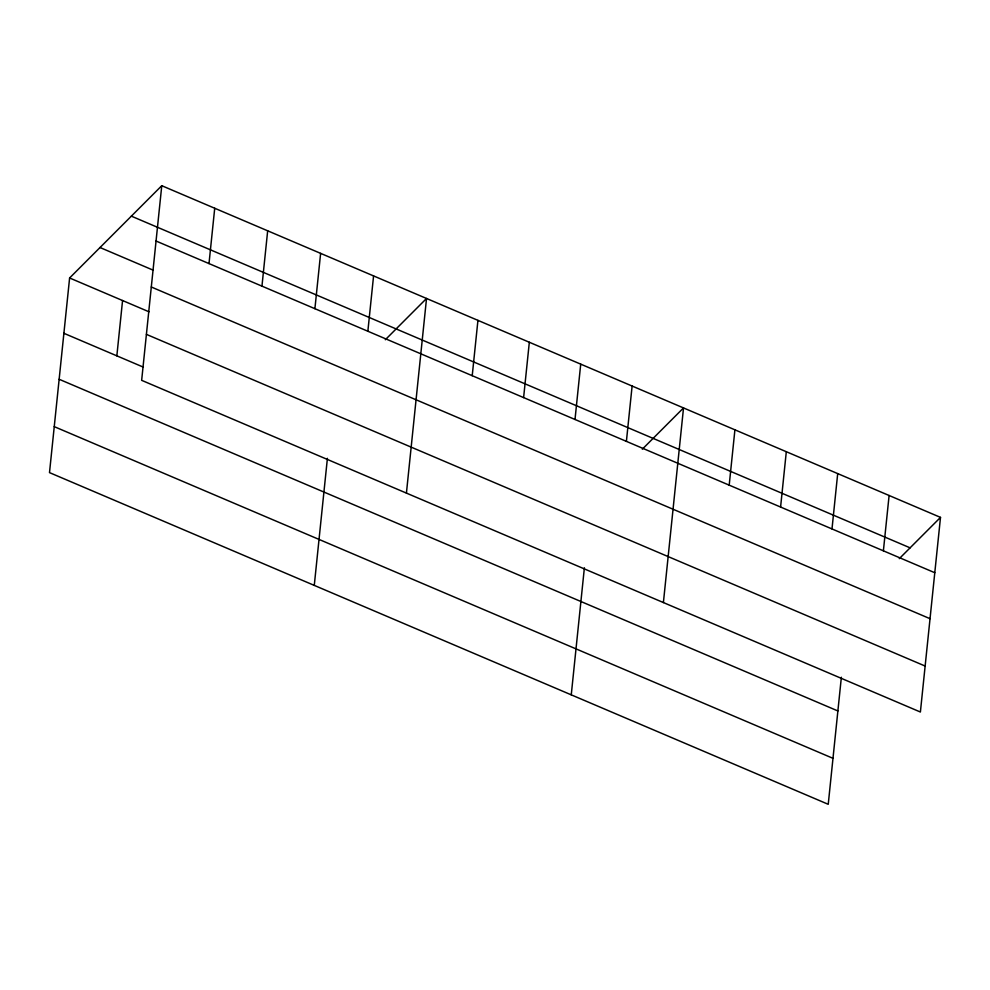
<?xml version="1.0" encoding="UTF-8"?>
<svg xmlns="http://www.w3.org/2000/svg" width="990" height="990" viewBox="0 0 990 990"><rect width="100%" height="100%" fill="white"/><g stroke="black" fill="none" stroke-linecap="round" stroke-linejoin="round"><path stroke-width="1.49" d="M161.766 185.699L141.657 380.333L920.391 712.02L940.5 517.386L161.766 185.699L69.609 277.98L49.5 472.614L828.234 804.301L841.364 677.247M116.845 355.856L122.562 300.527M209.001 263.575L214.719 208.259M261.954 286.135L267.671 230.806M314.907 308.682L320.624 253.366M314.276 585.387L327.405 458.333M367.859 331.242L373.577 275.925M406.42 493.107L426.529 298.473L385.32 339.743M472.218 375.693L477.935 320.364M523.611 397.584L529.328 342.255M575.004 419.475L580.722 364.147M571.255 694.844L584.385 567.79M626.398 441.367L632.115 386.038M663.399 602.564L683.521 407.93L642.3 449.2M729.197 485.15L734.914 429.821M780.59 507.041L786.308 451.712M831.996 528.932L837.701 473.604M883.389 550.824L889.107 495.495M899.291 558.657L940.5 517.386M131.361 216.154L910.095 547.841M156.049 241.028L934.783 572.715M100.027 247.525L152.98 270.084M151.297 287.001L930.031 618.688M69.609 277.98L149.044 311.813M146.396 334.36L925.143 666.047M63.892 333.296L143.327 367.129M59.14 379.269L837.887 710.956M54.252 426.641L832.986 758.328"/></g></svg>
